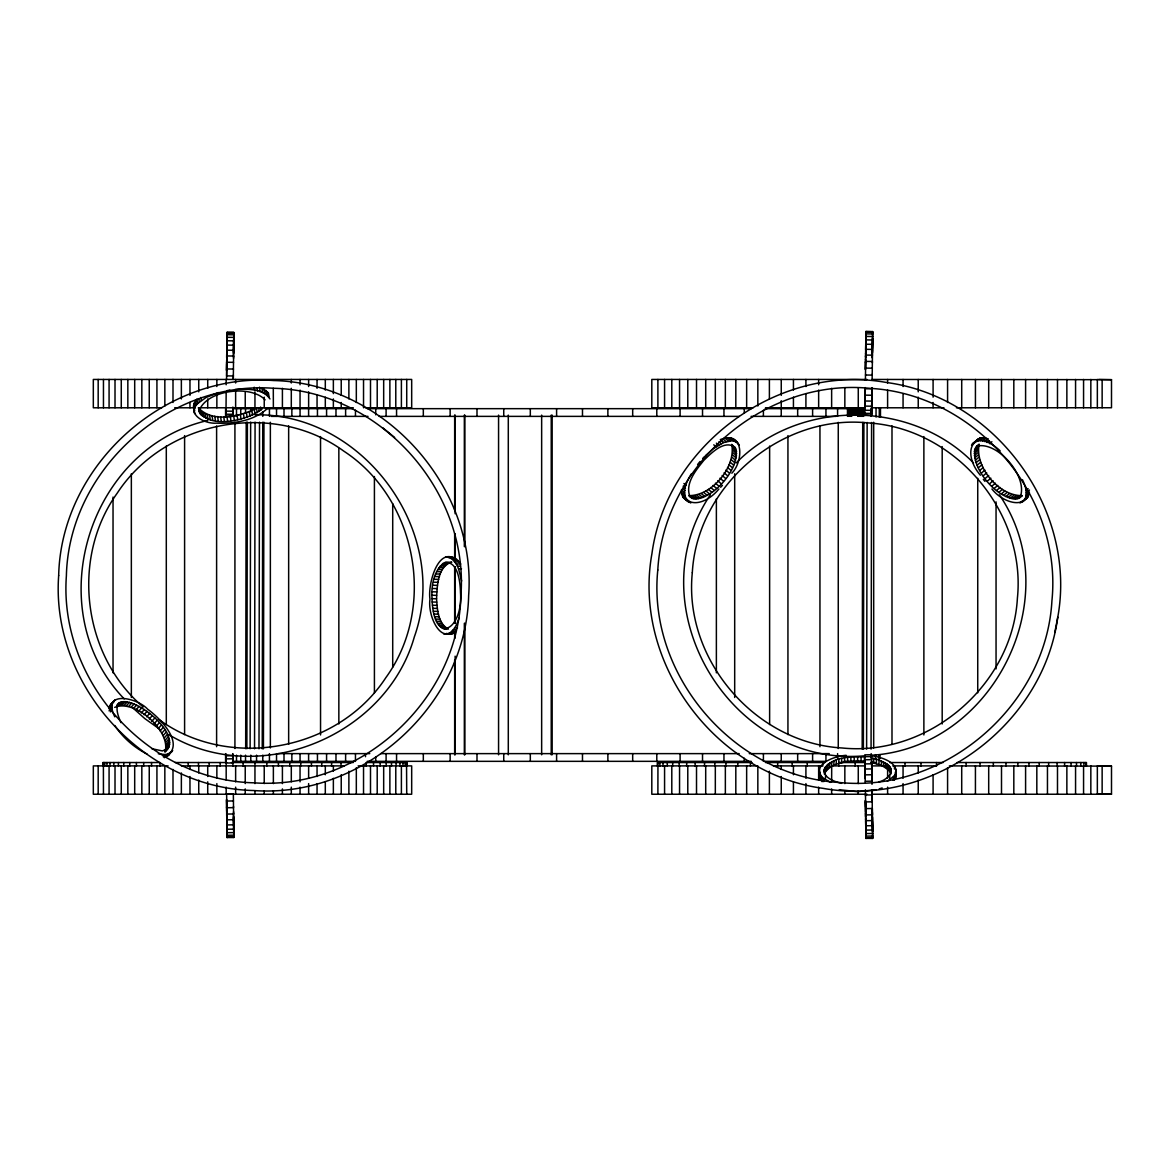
<?xml version="1.0" encoding="UTF-8"?>
<svg xmlns="http://www.w3.org/2000/svg" width="1170" height="1170" viewBox="0 0 1170 1170"><rect width="100%" height="100%" fill="white"/><g stroke="black" fill="none" stroke-linecap="round" stroke-linejoin="round"><path stroke-width="1.5" d="M250.789 411.752L250.789 408.666M476.994 761.334L476.994 753.626M503.743 416.374L503.743 408.666M530.317 416.374L530.317 408.666M632.678 416.374L632.678 408.666M656.794 416.374L656.794 408.666M680.106 416.374L680.106 408.666M763.396 416.374L763.41 410.202M812.609 416.374L812.609 408.666M822.115 781.721L822.115 777.231C811.614 763.469 835.906 755.893 846.173 755.323M824.718 772.522L824.718 768.017C833.742 756.405 850.985 756.551 864.411 756.975L864.411 761.465C850.912 761.187 831.855 760.617 824.206 773.926M825.947 416.374L825.947 408.666M853.617 414.838L853.617 408.666M856.221 414.838L856.221 408.666M857.785 416.374L857.785 408.666M859.204 416.374L859.204 408.666M859.862 416.374L859.862 408.666M861.091 416.374L861.091 408.666M871.182 756.712L871.182 753.626M891.072 773.926L888.6 769.86L888.6 765.356L887.182 764.127L879.006 759.93L870.714 757.794M894.465 780.229L894.465 775.725C901.134 763.22 881.8 757.282 872.644 755.864M895.416 774.16L895.416 778.664L896.205 770.884M226.629 363.314L226.658 362.393L226.541 370.466L226.585 363.738M226.892 353.501L227.097 332.353L233.81 332.441L233.605 353.589M245.685 748.712L246.212 422.077M246.87 748.712L247.396 422.092M250.117 748.741L250.643 422.121M254.548 748.785L255.075 422.151M258.994 748.815L259.521 422.18M262.241 748.844L262.767 422.209M263.425 748.858L263.952 422.224M862.188 749.049L862.714 422.414M863.372 749.049L863.899 422.428M865.493 362.466L865.405 369.603L865.522 361.53L865.493 362.846M865.756 352.638L865.961 331.49L872.674 331.578L872.469 352.726M866.619 749.078L867.145 422.458M871.065 749.122L871.591 422.487M871.606 415.189L871.606 407.891M875.482 758.277L875.496 754.621M876.037 417.047L876.052 407.921M878.728 758.306L878.743 754.65M879.284 417.076L879.299 407.95M879.928 758.306L879.928 754.665M880.469 417.09L880.483 407.964M432.052 598.66C429.302 560.869 459.152 544.416 460.483 592.532C463.247 630.323 433.383 646.776 432.052 598.66L436.542 598.777C437.331 609.248 437.887 623.625 448.432 629.094M436.542 598.777C437.229 586.346 437.419 566.587 451.635 562.126M226.629 362.685L226.658 360.36M865.493 361.822L865.522 359.497M114.806 716.844C101.41 689.773 137.182 697.554 147.625 709.181C160.582 718.555 187.141 745.451 164.253 757.677L167.237 754.314L171.741 751.842M120.993 722.665C97.081 670.483 190.71 729.305 165.043 751.915C171.244 730.972 134.74 698.68 114.718 707.382M226.936 349.318L227.009 339.081L226.79 349.713M233.649 349.42L233.722 339.168L233.503 349.801M865.8 348.47L865.873 338.218L865.595 353.662M872.513 348.558L872.571 338.305L872.367 348.938M226.775 363.519L226.951 350.181L233.664 350.269L233.547 358.356M226.892 816.499L227.097 837.647L226.761 819.409M233.415 356.821L233.473 350.678M233.415 369.208L233.605 356.031L226.892 355.943M227.068 837.501L233.81 837.559L233.605 816.411M865.478 360.009L865.566 355.87M865.42 380.221L865.756 355.08L872.469 355.168M865.698 357.406L865.815 349.318L872.528 349.406L872.352 362.744M865.698 812.594L865.961 838.51L865.624 818.707M872.235 356.879L872.279 353.413M872.279 368.36L872.381 361.486L865.668 361.398M872.25 357.918L872.337 349.83M865.932 838.363L872.674 838.422L872.469 817.274M226.556 379.358L227.097 332.353M226.658 357.654L226.702 354.188M233.473 352.243L233.81 332.441L227.068 332.499M233.342 375.029L233.269 379.446L233.444 369.047L226.731 368.959L226.629 375.877L233.342 375.965M865.624 349.742L865.961 331.49M865.522 356.791L865.566 353.325M872.337 351.38L872.674 331.578M872.133 380.308L872.191 374.181M864.776 415.672L865.288 387.562M871.869 396.323L871.489 415.759L871.942 391.306M872.001 387.65L871.913 395.241L865.2 395.153L865.303 388.747L872.016 388.835M865.156 396.235L864.952 406.897M226.176 391.848L225.956 416.037L226.132 408.359M232.669 416.125L232.874 407.058M1022.185 495.773C1003.597 510.412 961.345 460.059 978.983 444.293M1018.66 498.508L1022.112 495.612C998.961 496.051 974.683 467.108 979.129 444.395L975.692 447.291M991.941 489.031C1005.337 506.361 1037.395 510.968 1022.492 479.788M718.892 489.031C699.718 512.167 671.317 505.045 691.397 473.806M692.172 498.508L688.721 495.612C711.872 496.051 736.149 467.108 731.703 444.395C749.4 460.044 708.567 508.116 689.949 496.636C684.757 483.385 696.077 469.989 703.93 460.249C711.448 453.053 724.288 439.393 735.14 447.291M1057.782 617.116C1077.38 509.082 995.202 397.025 886.538 382.502C778.518 362.905 666.447 445.083 651.924 553.732C632.341 661.767 714.519 773.838 823.168 788.361C931.203 807.944 1043.26 725.766 1057.782 617.116L1054.799 632.429M820.813 775.725L820.813 780.229L819.073 775.374L819.863 772.098M824.718 768.017C821.676 777.553 834.605 781.677 841.639 783.373M879.006 781.838C885.88 780.419 895.884 772.258 888.6 765.356M1023.077 501.506L1027.669 497.396L1029.424 492.219L1025.988 495.1M113.973 700.728L110.038 705.466L109.088 708.874L112.057 705.51M194.118 411.957L193.737 404.147L196.911 399.146L197.584 403.591C186.337 415.262 206.154 424.11 216.201 423.145C233.81 423.862 253.305 420.951 266.935 408.93M1000.145 450.816C972.87 425.617 960.906 452.351 980.372 475.239M459.21 617.497C447.54 654.483 426.991 620.261 429.96 599.113C427.445 583.464 439.73 539.224 460.702 563.984L456.212 563.867L452.073 558.909L447.276 557.037M170.352 752.222L168.758 755.206M731.835 473.192C743.593 461.419 744.281 429.873 720.281 439.613L723.733 442.509L732.508 440.637L737.334 442.421M710.351 494.808C634.725 607.069 730.358 767.739 864.835 755.805M697.598 464.548L700.055 461.477M887.386 781.253L894.465 775.725M110.038 705.466L115.23 699.616M109.41 707.075L112.379 703.711M109.059 710.848L112.042 707.484M110.331 711.872L112.32 709.634M116.795 705.291L118.784 703.038M117.117 705.685L120.1 702.322M118.638 705.217L121.621 701.854M120.349 704.998L123.333 701.634M122.236 704.998L125.205 701.634M124.269 705.247L127.252 701.883M126.448 705.7L129.417 702.336M128.744 706.387L131.713 703.024M131.142 707.28L134.111 703.916M133.614 708.391L136.597 705.027M136.159 709.693L139.142 706.329M138.762 711.184L141.731 707.821M141.38 712.866L144.363 709.503M144.027 714.738L147.01 711.375M146.659 716.786L149.643 713.422M149.292 719.009L152.261 715.645M151.807 721.349L154.791 717.985M154.162 723.718L157.146 720.354M156.341 726.102L159.325 722.738M158.345 728.515L161.314 725.137M160.144 730.899L163.113 727.535M161.738 733.268L164.721 729.904M163.142 735.594L166.111 732.23M164.326 737.875L167.295 734.497M165.277 740.069L168.261 736.691M166.008 742.16L168.977 738.797M166.491 744.164L169.46 740.785M166.725 746.021L169.708 742.658M166.71 747.747L169.694 744.383M166.432 749.312L169.401 745.948M164.941 751.769L168.86 747.337M163.288 756.814L165.262 754.577L167.237 754.314M166.008 757.136L168.977 753.772M167.515 756.317L172.692 750.453M1019.889 497.703C1029.103 477.901 997.791 440.578 976.687 446.223M702.658 458.523L704.413 456.666M720.661 487.247L722.431 485.404M736.179 462.954C798.554 399.102 911.152 399.102 973.542 462.954M705.305 455.744L713.378 448.666L723.733 442.509M197.584 403.591L206.139 397.449L218.629 392.55M198.578 408.257C204.911 431.013 249.429 420.396 262.475 408.579M110.989 704.091L113.753 702.161M168.027 748.551L162.381 750.935L151.603 748.639M972.358 443.635L979.963 438.019L988.153 438.721L984.716 441.616M971.495 445.126L978.339 438.618M976.511 440.914L979.963 438.019M978.325 440.637L981.762 437.741M980.314 440.666L983.751 437.77M982.449 440.988L985.886 438.106M974.932 448.578L978.383 445.697M974.434 450.084L977.871 447.203M974.157 451.796L977.594 448.9M987.1 442.509L989.396 440.578M974.113 453.682L977.564 450.786M974.303 455.715L977.74 452.834M989.586 443.664L991.882 441.748M974.712 457.909L978.149 455.013M975.327 460.219L978.778 457.324M976.16 462.633L979.597 459.751M977.199 465.148L980.635 462.252M978.427 467.722L981.879 464.841M979.86 470.355L983.312 467.473M981.484 473.031L984.921 470.135M983.283 475.722L986.719 472.826M985.257 478.413L988.694 475.517M987.407 481.089L990.858 478.194M989.674 483.678L993.111 480.782M991.984 486.091L995.421 483.195M994.324 488.329L997.761 485.433M996.664 490.376L1000.116 487.495M999.019 492.248L1002.456 489.353M1001.344 493.916L1004.781 491.02M1003.626 495.363L1007.077 492.482M1005.864 496.606L1009.315 493.725M1008.028 497.63L1011.48 494.734M1010.119 498.405L1013.556 495.51M1012.094 498.947L1015.545 496.051M1013.951 499.224L1017.403 496.343M1015.677 499.254L1019.129 496.372M1025.812 490.596L1028.108 488.665M1017.256 499.02L1020.693 496.124M1026.031 492.936L1029.468 490.054M1025.666 497.06L1029.117 494.179M1020.064 503.012L1022.361 501.082M1025.081 498.8L1028.532 495.904M1021.673 502.427L1027.669 497.396M1025.11 499.531L1026.514 498.61M445.258 634.155L451.415 634.111L454.633 632.663L450.143 632.546M199.412 412.63L198.754 408.184C213.335 423.145 239.748 416.52 256.566 408.228L257.239 412.674M879.196 788.887L882.165 787.951M207.807 420.469C87.808 447.847 38.595 609.95 124.195 698.885M876.023 789.706L857.639 791.681L839.27 789.706M227.258 390.575L229.846 390.136M225.166 416.695L238.212 415.174M871.431 755.293C993.769 747.674 1068.678 596.349 999.356 494.808M450.099 557.315L451.766 557.154M235.024 389.537C246.709 389.098 262.577 387.987 269.963 398.941M226.088 762.24L225.956 753.963L226.015 755.805L232.728 755.718L232.932 766.35M226.015 755.805L226.073 758.877L232.786 758.789M226.073 758.877L226.161 763.03L232.874 762.942M871.942 778.694L871.533 754.738L864.82 754.825L865.288 782.438M864.864 756.668L871.577 756.581M864.937 759.74L871.65 759.652M865.025 763.893L871.723 763.805M865.113 768.997L871.811 768.909M865.2 774.847L871.913 774.759L872.03 784.178M865.303 781.253L872.016 781.165M233.444 800.953L226.731 801.04L226.629 794.123L233.342 794.035L233.517 807.651L226.819 807.739M872.293 801.816L865.595 801.903L865.756 814.92L872.469 814.832L872.381 808.514L865.668 808.602M227.009 824.923L233.722 824.821L233.722 830.832L233.649 820.58M865.815 820.682L872.528 820.594L872.41 812.506M227.053 829.237L233.766 829.15M227.082 832.704L233.795 832.616M865.873 825.771L872.586 825.684M227.097 835.263L233.81 835.175M227.097 836.916L233.81 836.828M865.917 830.1L872.63 830.013M865.946 833.567L872.659 833.479M865.961 836.126L872.674 836.038M865.961 837.779L872.674 837.691M866.97 379.446L651.807 379.446L651.807 407.789L753.041 407.789M871.884 379.446L1111.5 379.68L1111.5 407.745L956.417 407.789M1098.718 379.446L1111.5 379.68M161.679 407.789L93.322 407.789L93.322 379.446L411.679 379.446L411.679 407.789L365.274 407.789M174.666 407.789L195.229 407.789M198.3 407.789L353.34 407.789M765.502 407.789L865.083 407.789M943.956 407.789L871.884 407.789L871.899 388.308M255.118 408.666L232.757 408.666L232.757 416.374L225.591 416.374L225.591 408.666M266.102 408.666L352.185 408.666M367.219 408.666L751.228 408.666M765.18 408.666L863.533 408.666L863.533 416.374M271.206 416.374L368.009 416.374M379.182 416.374L739.191 416.374M751.052 416.374L835.921 416.374M278.021 753.626L369.749 753.626M380.908 753.626L739.191 753.626M749.268 753.626L829.267 753.626M367.219 761.334L751.228 761.334M765.18 761.334L825.947 761.334L825.947 753.626M844.17 761.334L865.288 761.334M175.178 762.533L226.644 762.533M231.499 762.533L353.325 762.533M751.959 762.533L657.306 762.533L657.306 766.116M765.458 762.533L824.806 762.533M838.773 762.533L865.2 762.533M875.233 762.533L871.884 762.533L871.899 783.607M889.683 762.533L943.239 762.533M957.045 762.533L1086.462 762.533L1086.462 766.116M168.1 765.897L93.322 765.897L93.322 794.24L411.679 794.24L411.679 765.897L358.122 765.897M181.365 765.897L344.287 765.897M773.428 765.897L821.896 765.897M831.636 765.897L865.332 765.897M871.884 765.897L885.865 765.897M892.754 765.897L935.912 765.897M949.353 765.897L1111.5 766.131L1111.5 794.196L1098.718 793.962L1111.5 794.196M1098.718 765.897L1111.5 766.131M866.97 794.24L651.807 794.24L651.807 765.897L757.838 765.897L757.838 794.24M1107.902 794.24L871.884 794.24L871.899 790.686M165.262 754.577L158.272 753.758M273.297 388.264C167.968 380.469 68.723 470.208 66.383 575.889C58.588 681.232 148.327 780.478 254.007 782.818C359.351 790.613 458.596 700.874 460.936 595.179C468.731 489.85 378.992 390.59 273.297 388.264L273.37 407.789M865.932 331.636L870.963 331.71M865.961 332.221L872.674 332.309M865.961 333.874L872.674 333.962M865.946 336.433L872.659 336.521M865.917 339.9L872.63 339.987M227.097 333.084L233.81 333.172M227.097 334.737L233.81 334.825M865.873 344.229L872.586 344.316M227.082 337.296L233.795 337.384M227.053 340.762L233.766 340.85M227.009 345.077L233.722 345.179M865.595 368.097L872.293 368.184L872.206 375.102L865.493 375.014M226.819 362.261L233.517 362.349M865.113 401.003L871.811 401.091M865.025 406.107L871.723 406.195M864.937 410.26L871.65 410.348M864.864 413.332L871.577 413.419M864.82 415.174L871.533 415.262M226.073 411.123L232.786 411.211M226.015 414.195L232.728 414.282M445.609 557.198L453.433 557.403M450.538 557.914L455.028 558.031M452.073 558.909L456.563 559.026M453.536 560.24L458.026 560.357M454.925 561.907L459.415 562.024M445.697 562.141L451.591 562.302M444.264 562.609L448.768 562.726M442.889 563.413L447.379 563.53M441.558 564.496L446.048 564.613M456.212 563.867L457.411 566.119L460.41 566.207M440.286 565.885L444.775 566.002M439.072 567.538L443.562 567.655M457.411 566.119L458.494 568.649L461.492 568.722M437.916 569.439L442.406 569.556M436.849 571.589L441.353 571.706M435.869 573.958L440.373 574.075M434.991 576.517L439.481 576.634M434.202 579.267L438.691 579.384M433.529 582.192L438.019 582.309M432.973 585.263L437.463 585.38M432.534 588.466L437.024 588.583M432.242 591.786L436.732 591.903M432.066 595.223L436.571 595.34M432.183 601.994L436.673 602.111M432.447 605.226L436.936 605.343M432.841 608.312L437.346 608.444M433.368 611.266L437.858 611.384M434.011 614.06L438.501 614.177M434.757 616.663L439.247 616.78M435.606 619.076L440.11 619.193M436.571 621.27L441.061 621.387M437.609 623.244L442.099 623.361M438.735 624.955L443.225 625.072M439.935 626.403L444.424 626.52M441.207 627.559L445.697 627.676M454.545 627.793L457.528 627.88M442.553 628.422L447.042 628.539M443.942 628.977L446.94 629.05M453.141 629.694L456.139 629.767M451.678 631.288L456.168 631.405M448.563 633.453L453.053 633.57M443.605 633.906L451.415 634.111M254.855 414.794C364.528 412.922 451.225 533.462 414.341 636.875C385.998 736.91 257.883 788.507 168.612 734.526M449.748 634.272L446.487 633.394M870.714 762.299L881.39 765.341L888.6 769.86M830.378 782.408L822.115 777.231M269.144 397.42L268.471 392.988L261.875 388.074L262.533 392.52M147.069 754.05C134.082 747.557 122.806 737.583 114.777 725.488M159.237 719.726C229.773 771.03 338.218 750.657 385.808 677.708C437.127 607.172 416.754 498.727 343.805 451.137C273.268 399.833 164.824 420.191 117.234 493.14C70.653 557.827 82.47 655.375 143.208 707.002M159.398 728.968L144.817 718.599L132.839 707.894M684.845 495.1L681.408 492.219L683.163 497.396L685.708 499.531M382.692 427.737L394.626 437.492M732.493 438.618L738.475 443.635M730.87 438.019L734.321 440.914M739.338 445.126L733.897 439.525M729.071 437.741L732.508 440.637M727.082 437.77L730.519 440.666M724.947 438.106L728.384 440.988M732.449 445.697L735.901 448.578M722.68 438.721L726.117 441.616M732.961 447.203L736.398 450.084M733.239 448.9L736.676 451.796M733.268 450.786L736.72 453.682M733.093 452.834L736.53 455.715M718.95 441.748L721.246 443.664M732.683 455.013L736.12 457.909M716.376 443.167L718.672 445.097M732.054 457.324L735.506 460.219M713.759 444.834L716.055 446.764M731.235 459.751L734.672 462.633M730.197 462.252L733.634 465.148M728.954 464.841L732.391 467.722M727.521 467.473L730.972 470.355M725.912 470.135L729.349 473.031M724.113 472.826L727.55 475.722M722.139 475.517L725.575 478.413M719.974 478.194L723.426 481.089M717.722 480.782L721.159 483.678M715.411 483.195L718.848 486.091M713.071 485.433L716.508 488.329M710.716 487.495L714.168 490.376M708.376 489.353L711.813 492.248M706.051 491.02L709.488 493.916M703.755 492.482L707.207 495.363M701.517 493.725L704.969 496.606M699.353 494.734L702.804 497.63M683.894 483.517L686.19 485.433M697.276 495.51L700.713 498.405M695.287 496.051L698.739 498.947M683.192 486.164L685.474 488.095M693.43 496.343L696.881 499.224M682.724 488.665L685.02 490.596M691.704 496.372L695.155 499.254M690.139 496.124L693.576 499.02M681.364 490.054L684.801 492.936M681.715 494.179L685.167 497.06M682.3 495.904L685.752 498.8M687.331 500.116L690.768 503.012M683.163 497.396L686.615 500.277M686.863 500.497L689.159 502.427M684.318 498.61L687.755 501.506M983.341 479.364L984.979 481.411M265.107 399.877C250.658 384.243 205.744 390.063 199.032 411.226M194.717 410.641L193.459 407.511M895.416 772.098L896.205 775.374M458.494 568.649L461.667 580.993M267.301 391.584L267.974 396.016M265.795 390.283L266.467 394.729M263.981 389.113L264.639 393.559M259.491 387.168L260.149 391.614M260.544 407.028L260.983 409.983M257.078 387.87L257.517 390.839M258.789 408.388L259.228 411.357M254.212 387.226L254.65 390.195M254.343 409.485L255.016 413.931M251.901 410.685L252.574 415.131M249.268 411.796L249.941 416.242M246.46 412.82L247.119 417.266M243.477 413.756L244.135 418.187M240.347 414.575L241.005 419.021M237.086 415.277L237.744 419.723M233.693 415.862L234.366 420.308M230.285 416.286L230.943 420.732M226.951 416.578L227.623 421.01M223.719 416.695L224.391 421.141M220.603 416.681L221.262 421.127M217.605 416.52L218.278 420.966M214.768 416.228L215.426 420.673M212.077 415.803L212.75 420.249M209.591 415.248L210.249 419.694M207.295 414.575L207.953 419.021M205.218 413.785L205.876 418.216M203.375 412.864L204.033 417.31M200.86 397.434L201.298 400.403M201.796 411.855L202.454 416.301M198.841 399.014L199.295 401.968M200.48 410.728L201.152 415.174M199.456 409.5L200.129 413.946M195.522 400.798L196.18 405.229M194.454 402.465L195.112 406.911M193.737 404.147L194.41 408.593M193.401 405.844L194.556 413.566M233.781 837.413L233.473 817.757M872.674 838.422L872.293 816.25M864.864 761.026L865.23 778.781M871.606 761.407L871.869 773.677M232.669 753.875L232.728 755.718M232.757 760.544L232.801 762.153M865.493 807.505L865.405 800.397L865.624 820.258M226.161 763.03L226.219 766.438M233.576 824.938L233.503 820.199M226.834 822.715L227.009 830.919L226.936 820.682M872.133 789.692L872.279 801.64M872.367 821.062L872.571 831.694L872.513 821.442M865.42 789.779L865.478 795.907M865.654 821.15L865.873 831.782L865.8 821.53M233.473 819.322L233.415 813.179M226.731 815.475L226.79 820.287M872.279 814.042L872.206 794.898L865.493 794.986L865.639 807.344M872.235 813.121L872.279 816.587M865.522 813.208L865.566 816.675M233.488 806.393L233.605 813.969L226.892 814.057L226.702 800.88M226.702 815.812L226.541 799.534L226.658 807.607L226.629 806.686M872.235 810.415L872.25 812.082M865.537 812.17L865.493 808.178M233.547 811.644L233.664 819.731L226.951 819.819L226.834 811.731M226.673 811.307L226.629 807.315M1102.14 379.68L1102.14 407.745M1102.14 766.131L1102.14 794.196M1097.343 379.446L1097.343 407.789M1097.343 765.897L1097.343 794.24M1090.835 379.446L1090.835 407.789M1090.835 765.897L1090.835 794.24M1085.819 762.533L1085.819 766.116M1083.903 762.533L1083.903 766.116M1083.566 379.446L1083.566 407.789M1083.566 765.897L1083.566 794.24M1080.787 762.533L1080.787 766.116M1076.488 762.533L1076.488 766.116M1075.566 379.446L1075.566 407.789M1075.566 765.897L1075.566 794.24M1071.076 762.533L1071.076 766.116M1066.864 379.446L1066.864 407.789M1066.864 765.897L1066.864 794.24M1064.598 762.533L1064.598 766.116M1057.49 379.446L1057.49 407.789M1057.49 765.897L1057.49 794.24M1057.095 762.533L1057.095 766.116M1048.627 762.533L1048.627 766.116M1047.457 379.446L1047.457 407.789M1047.457 765.897L1047.457 794.24M1039.223 762.533L1039.223 766.116M1036.825 379.446L1036.825 407.789M1036.825 765.897L1036.825 794.24M1028.942 762.533L1028.942 766.116M1025.593 379.446L1025.593 407.789M1025.593 765.897L1025.593 794.24M1017.841 762.533L1017.841 766.116M1013.82 379.446L1013.82 407.789M1013.82 765.897L1013.82 794.24M1005.966 762.533L1005.966 766.116M1001.505 379.446L1001.505 407.789M1001.505 765.897L1001.505 794.24M996.05 501.872L996.05 668.904M993.345 762.533L993.345 766.116M988.694 379.446L988.694 407.789M988.694 765.897L988.694 794.24M980.05 762.533L980.05 766.116M977.74 478.34L977.74 692.845M975.429 379.446L975.429 407.789M975.429 765.897L975.429 794.24M966.127 762.533L966.127 766.116M961.711 379.446L961.711 407.789M961.711 765.897L961.711 794.24M947.583 379.446L947.583 402.48M947.583 767.666L947.583 794.24M942.186 446.589L942.186 723.967M936.541 762.533L936.541 766.116M933.09 379.446L933.09 397.171M933.09 402.48L933.09 407.789M933.09 774.745L933.09 794.24M923.876 436.556L923.876 734.95M920.995 762.533L920.995 766.116M918.231 379.446L918.231 391.848M918.231 397.171L918.231 407.789M918.231 765.897L918.231 772.975M918.231 780.068L918.231 794.24M904.995 762.533L904.995 766.116M903.064 379.446L903.064 386.539M903.064 393.617L903.064 407.789M903.064 765.897L903.064 778.299M903.064 783.607L903.064 794.24M896.001 769.216L896.001 777.041M894.465 766.043L894.465 769.041M893.178 777.231L893.178 780.229M891.993 425.909L891.993 744.295M891.072 769.436L891.072 772.434M890.56 768.017L890.56 772.522M889.726 766.672L889.726 771.162M889.726 775.11L889.726 778.108M887.606 379.446L887.606 382.999M887.606 390.078L887.606 407.789M887.606 767.666L887.606 778.299M887.606 787.147L887.606 794.24M887.182 764.127L887.182 768.617M885.5 762.957L885.5 767.447M883.569 761.86L883.569 766.35M881.39 760.851L881.39 765.341M879.006 759.93L879.006 764.419M876.418 759.111L876.418 763.601M873.683 422.268L873.683 747.937M873.654 758.394L873.654 762.898M871.182 408.666L871.182 416.374M863.109 408.666L863.109 416.374M862.656 408.666L862.656 416.374M862.173 408.666L862.173 416.374M861.646 408.666L861.646 416.374M861.076 756.756L861.076 761.246M860.491 408.666L860.491 416.374M858.517 408.666L858.517 416.374M858.268 388.308L858.268 407.789M858.268 765.897L858.268 783.607M858.268 790.686L858.268 794.24M857.639 756.683L857.639 761.173M857.025 408.666L857.025 414.838M855.387 408.666L855.387 414.838M855.168 762.533L855.168 766.116M854.524 408.666L854.524 414.838M854.202 756.756L854.202 761.246M852.681 408.666L852.681 414.838M851.702 408.666L851.702 416.374M850.868 756.975L850.868 761.465M850.692 408.666L850.692 416.374M849.639 408.666L849.639 416.374M848.557 408.666L848.557 416.374M847.475 408.666L847.475 416.374M847.65 757.326L847.65 761.816M844.842 388.308L844.842 407.789M844.842 765.897L844.842 783.607M844.842 790.686L844.842 794.24M844.564 757.794L844.564 762.299M841.639 758.394L841.639 762.898M838.861 759.111L838.773 766.116M838.261 422.341L838.261 748.522M837.588 408.666L837.588 416.374M837.588 753.626L837.588 758.248M836.272 759.93L836.272 764.419M833.888 760.851L833.888 765.341M831.636 388.308L831.636 407.789M831.724 761.86L831.636 781.838M831.636 788.916L831.636 794.24M829.779 762.957L829.779 767.447M828.097 764.127L828.097 768.617M826.678 765.356L826.678 769.86M825.552 766.672L825.552 771.162M825.552 775.11L825.552 778.108M824.206 769.436L824.206 772.434M823.738 778.65L823.738 781.648M822.788 762.533L822.788 766.116M819.951 425.982L819.951 746.694M819.863 774.16L819.863 778.664M819.278 769.216L819.278 777.041M819.073 770.884L819.073 775.374M818.649 379.446L818.649 384.769M818.649 390.078L818.649 407.789M818.649 765.897L818.649 780.068M818.649 787.147L818.649 794.24M812.609 753.626L812.609 761.334M807.241 762.533L807.241 766.116M805.911 379.446L805.911 386.539M805.911 393.617L805.911 407.789M805.911 765.897L805.911 778.299M805.911 783.607L805.911 794.24M797.662 408.666L797.662 416.374M797.662 753.626L797.662 761.334M793.435 379.446L793.435 390.078M793.435 397.171L793.435 407.789M793.435 765.897L793.435 774.745M793.435 781.838L793.435 794.24M792.178 762.533L792.178 766.116M787.936 435.606L787.936 734.628M781.253 379.446L781.253 395.387M781.253 400.71L781.253 407.789M781.238 408.666L781.238 416.374M781.238 753.626L781.238 761.334M781.253 765.897L781.253 769.436M781.253 776.514L781.253 794.24M777.655 762.533L777.655 766.116M769.626 446.077L769.626 724.552M769.392 379.446L769.392 398.941M769.392 771.206L769.392 794.24M763.41 753.626L763.41 761.334M757.838 379.446L757.838 406.019M750.423 762.533L750.423 766.116M746.65 379.446L746.65 407.789M746.65 765.897L746.65 794.24M744.281 408.666L744.281 413.288M744.281 758.248L744.281 761.334M737.802 762.533L737.802 766.116M735.813 379.446L735.813 407.789M735.813 765.897L735.813 794.24M734.687 473.762L734.687 697.466M725.926 762.533L725.926 766.116M725.356 379.446L725.356 407.789M725.356 765.897L725.356 794.24M723.952 408.666L723.952 416.374M723.952 753.626L723.952 761.334M716.376 498.888L716.376 672.838M715.323 379.446L715.323 407.789M715.323 765.897L715.323 794.24M714.826 762.533L714.826 766.116M705.7 379.446L705.7 407.789M705.7 765.897L705.7 794.24M704.545 762.533L704.545 766.116M702.526 408.666L702.526 416.374M702.526 753.626L702.526 761.334M696.516 379.446L696.516 407.789M696.516 765.897L696.516 794.24M695.155 762.533L695.155 766.116M687.784 379.446L687.784 407.789M687.784 765.897L687.784 794.24M686.673 762.533L686.673 766.116M680.106 753.626L680.106 761.334M679.551 379.446L679.551 407.789M679.551 765.897L679.551 794.24M679.17 762.533L679.17 766.116M672.691 762.533L672.691 766.116M671.799 379.446L671.799 407.789M671.799 765.897L671.799 794.24M667.28 762.533L667.28 766.116M664.575 379.446L664.575 407.789M664.575 765.897L664.575 794.24M662.995 762.533L662.995 766.116M659.865 762.533L659.865 766.116M657.891 379.446L657.891 407.789M657.949 762.533L657.891 794.24M656.794 753.626L656.794 761.334M632.678 753.626L632.678 761.334M607.873 408.666L607.873 416.374M607.873 753.626L607.873 761.334M582.484 408.666L582.484 416.374M582.484 753.626L582.484 761.334M556.598 408.666L556.598 416.374M556.598 753.626L556.598 761.334M552.152 415.116L552.152 754.796M551.231 415.116L551.231 754.796M541.651 415.116L541.651 754.796M530.317 753.626L530.317 761.334M508.292 415.116L508.292 754.796M503.743 753.626L503.743 761.334M498.566 415.116L498.566 754.796M476.994 408.666L476.994 416.374M464.812 415.116L464.812 546.609M464.812 623.303L464.812 754.796M464.344 415.116L464.344 546.609M464.344 623.303L464.344 754.796M455.13 415.116L455.13 513.732M455.13 533.812L455.13 559.392M455.13 566.689L455.13 623.303M455.13 632.429L455.13 637.913M455.13 656.18L455.13 754.796M454.662 415.116L454.662 510.076M454.662 533.812L454.662 559.392M454.662 566.689L454.662 623.303M454.662 632.429L454.662 637.913M454.662 659.836L454.662 754.796M450.143 408.666L450.143 416.374M450.143 753.626L450.143 761.334M423.321 408.666L423.321 416.374M423.321 753.626L423.321 761.334M406.999 766.116L406.999 762.533L366.239 762.533L366.239 766.116M406.721 379.446L406.721 407.789M406.531 762.533L406.721 794.24M405.186 762.533L405.186 766.116M402.963 762.533L402.963 766.116M401.398 379.446L401.398 407.789M401.398 765.897L401.398 794.24M399.921 762.533L399.921 766.116M396.557 408.666L396.557 416.374M396.557 753.626L396.557 761.334M396.089 762.533L396.089 766.116M395.782 379.446L395.782 407.789M395.782 765.897L395.782 794.24M392.71 503.685L392.71 667.09M391.497 762.533L391.497 766.116M389.873 379.446L389.873 407.789M389.873 765.897L389.873 794.24M386.1 408.666L386.1 416.374M386.1 753.626L386.1 761.334M386.188 762.533L386.188 766.116M383.672 379.446L383.672 407.789M383.672 765.897L383.672 794.24M380.177 762.533L380.177 766.116M377.208 379.446L377.208 407.789M377.208 765.897L377.208 794.24M375.731 408.666L375.731 414.838M375.731 756.712L375.731 761.334M374.415 476.526L374.415 692.845M373.522 762.533L373.522 766.116M370.495 379.446L370.495 407.789M370.495 765.897L370.495 794.24M365.508 753.626L365.508 756.712M363.534 379.446L363.534 407.789M363.534 765.897L363.534 794.24M356.323 379.446L356.323 402.48M356.323 767.666L356.323 794.24M355.461 410.202L355.461 416.374M355.461 753.626L355.461 761.334L232.757 761.334L232.757 753.626M348.879 379.446L348.879 398.941M348.879 771.206L348.879 794.24M345.618 408.666L345.618 416.374M345.618 753.626L345.618 761.334M341.23 379.446L341.23 395.387M341.23 402.48L341.23 407.789M341.23 774.745L341.23 794.24M341.026 762.533L341.026 766.116M338.847 448.417L338.847 723.967M335.98 408.666L335.98 416.374M335.98 753.626L335.98 761.334M333.362 379.446L333.362 393.617M333.362 398.941L333.362 407.789M333.362 765.897L333.362 771.206M333.362 778.299L333.362 794.24M331.607 762.533L331.607 766.116M326.576 408.666L326.576 416.374M326.576 753.626L326.576 761.334M325.304 379.446L325.304 390.078M325.304 397.171L325.304 407.789M325.304 765.897L325.304 774.745M325.304 781.838L325.304 794.24M321.735 762.533L321.735 766.116M320.536 436.556L320.551 734.95M317.45 408.666L317.45 416.374M317.45 753.626L317.45 761.334M317.055 379.446L317.055 388.308M317.055 395.387L317.055 407.789M317.055 765.897L317.055 776.514M317.055 783.607L317.055 794.24M311.439 762.533L311.439 766.116M308.631 379.446L308.631 386.539M308.631 391.848L308.631 407.789M308.602 408.666L308.602 416.374M308.602 753.626L308.602 761.334M308.631 765.897L308.631 778.299M308.631 783.607L308.631 794.24M300.763 762.533L300.763 766.116M300.046 379.446L300.046 384.769M300.046 390.078L300.046 407.789M300.061 408.666L300.061 416.374M300.061 753.626L300.061 761.334M300.046 765.897L300.046 781.838M300.046 787.147L300.046 794.24M291.856 408.666L291.856 416.374M291.856 753.626L291.856 761.334M291.301 379.446L291.301 382.999M291.301 388.308L291.301 407.789M291.301 765.897L291.301 781.838M291.301 787.147L291.301 794.24M289.75 762.533L289.75 766.116M288.654 425.909L288.654 744.295M284.003 408.666L284.003 416.374M284.003 753.626L284.003 761.334M282.409 388.308L282.409 407.789M282.409 765.897L282.409 783.607M282.409 788.916L282.409 794.24M278.416 762.533L278.416 766.116M276.529 408.666L276.529 416.374M276.529 753.626L276.529 761.334M273.37 765.897L273.37 783.607M273.37 790.686L273.37 794.24M270.358 422.268L270.358 747.937M269.436 408.666L269.436 416.374M269.436 753.626L269.436 761.334M266.804 762.533L266.804 766.116M264.23 397.171L264.23 407.789M264.23 765.897L264.23 783.607M264.23 790.686L264.23 794.24M262.782 411.752L262.782 416.374M262.782 755.162L262.782 761.334M256.552 755.162L256.552 761.334M254.958 391.848L254.958 407.789M254.958 762.533L254.958 783.607M254.958 790.686L254.958 794.24M250.789 755.162L250.789 761.334M245.524 408.666L245.524 413.288M245.524 755.162L245.524 761.334M245.232 391.848L245.232 407.789M245.232 765.897L245.232 783.607M245.232 788.916L245.232 794.24M243.111 762.533L243.111 766.116M240.742 408.666L240.742 414.838M240.742 755.162L240.742 761.334M236.501 408.666L236.501 416.374M236.501 755.162L236.501 761.334M235.638 379.446L235.638 382.999M235.638 391.848L235.638 407.789M235.638 765.897L235.638 781.838M235.638 787.147L235.638 794.24M234.921 422.341L234.921 748.522M226.176 379.446L226.176 384.769M226.176 765.897L226.176 780.068M226.176 787.147L226.176 794.24M225.591 753.626L225.591 761.334M220.179 762.533L220.179 766.116M216.859 379.446L216.859 386.539M216.859 395.387L216.859 407.789M216.859 765.897L216.859 778.299M216.859 783.607L216.859 794.24M216.611 425.982L216.611 746.694M209.152 762.533L209.152 766.116M207.719 379.446L207.719 388.308M207.719 398.941L207.719 407.789M207.719 765.897L207.719 776.514M207.719 781.838L207.719 794.24M198.739 379.446L198.739 391.848M198.739 765.897L198.739 772.975M198.739 780.068L198.739 794.24M198.476 762.533L198.476 766.116M189.964 379.446L189.964 395.387M189.964 402.48L189.964 407.789M189.964 765.897L189.964 769.436M189.964 776.514L189.964 794.24M188.195 762.533L188.195 766.116M184.597 435.606L184.597 734.628M181.365 379.446L181.365 398.941M181.365 772.975L181.365 794.24M172.999 379.446L172.999 402.48M172.999 769.436L172.999 794.24M166.301 446.077L166.301 724.552M164.838 379.446L164.838 406.019M164.838 765.897L164.838 794.24M159.968 766.116L159.968 762.533L102.931 762.533L102.931 766.116M156.926 379.446L156.926 407.789M156.926 765.897L156.926 794.24M151.544 762.533L151.544 766.116M149.248 379.446L149.248 407.789M149.248 765.897L149.248 794.24M143.676 762.533L143.676 766.116M141.833 379.446L141.833 407.789M141.833 765.897L141.833 794.24M136.407 762.533L136.407 766.116M134.696 379.446L134.696 407.789M134.696 765.897L134.696 794.24M131.347 473.762L131.347 697.466M129.738 762.533L129.738 766.116M127.837 379.446L127.837 407.789M127.837 765.897L127.837 794.24M123.742 762.533L123.742 766.116M121.27 379.446L121.27 407.789M121.27 765.897L121.27 794.24M118.419 762.533L118.419 766.116M115.011 379.446L115.011 407.789M115.011 765.897L115.011 794.24M113.826 762.533L113.826 766.116M113.037 497.074L113.037 672.838M109.995 762.533L109.995 766.116M109.073 379.446L109.073 407.789M109.073 765.897L109.073 794.24M106.953 762.533L106.953 766.116M104.744 762.533L104.744 766.116M103.457 379.446L103.457 407.789M103.384 762.533L103.457 794.24M98.178 379.446L98.178 407.789M98.178 765.897L98.178 794.24M58.675 575.523C50.588 684.976 143.837 788.097 253.641 790.525C363.095 798.613 466.216 705.364 468.643 595.545C476.731 486.106 383.482 382.985 273.678 380.542C164.224 372.455 61.103 465.704 58.675 575.523M657.789 570.024C647.025 675.075 734.087 776.661 839.446 782.496C944.497 793.26 1046.097 706.183 1051.918 600.839C1062.682 495.787 975.619 394.188 870.261 388.367C765.209 377.588 663.624 464.666 657.789 570.024M692.304 572.715C683.426 659.368 755.25 743.169 842.137 747.981C928.804 756.858 1012.591 685.035 1017.403 598.133C1026.295 511.48 954.471 427.679 867.57 422.882C780.917 413.99 697.115 485.813 692.304 572.715"/></g></svg>
